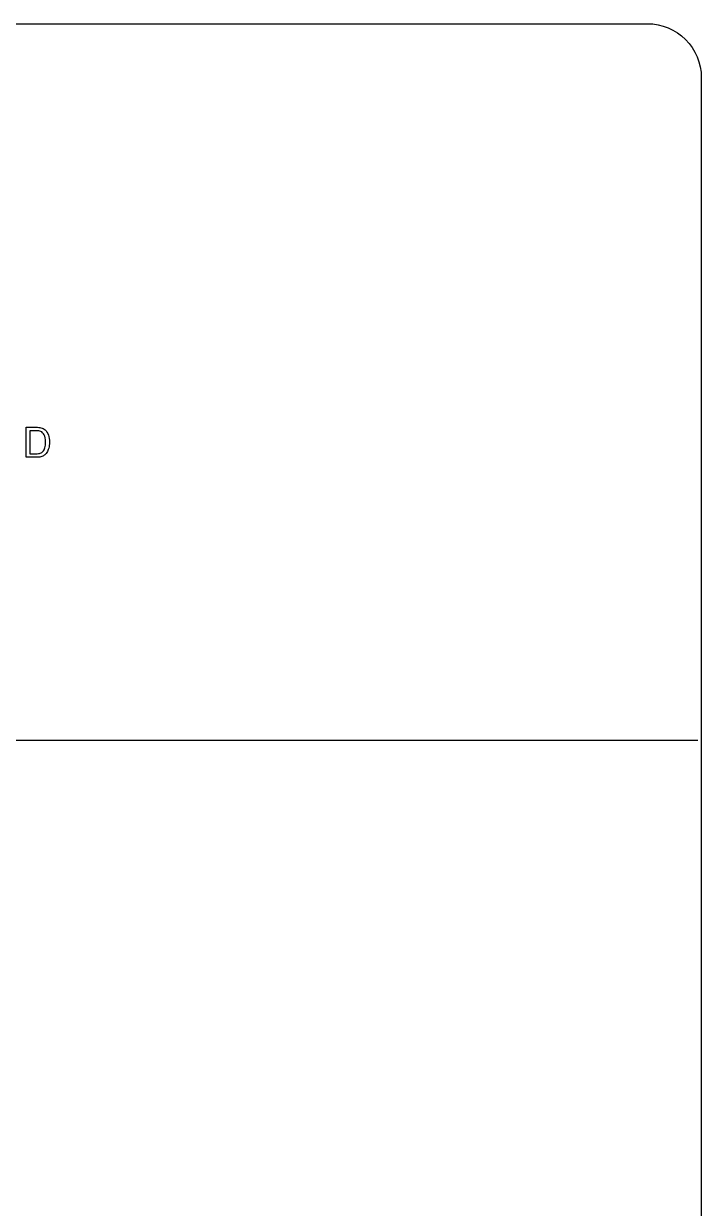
# Model space of a CAD drawing. Header units: millimetres. Extents: x 6 to 426, y 5 to 274.
# Drawn here: x 388.5 to 426.3, y 207.8 to 273.9 of the extents above; entities that cross this region are included whole.
import ezdxf

# ---------------------------------------------------------------- set-up
doc = ezdxf.new("R2010")
doc.units = ezdxf.units.MM
doc.layers.get('0').update_dxf_attribs({"linetype": 'CONTINUOUS'})

msp = doc.modelspace()

# ---------------------------------------------------------------- linework, layer by layer
at = {"color": 7}
for points in [[(355.299989, 273.899996), (423.299998, 273.899996)], [(426.299998, 270.899996), (426.299998, 8.499976)], [(388.653576, 249.696124), (388.653576, 251.37142), (389.192235, 251.37142)], [(389.18904, 251.173722), (388.860498, 251.173722), (388.860498, 249.893824)], [(389.217837, 249.696116), (388.653576, 249.696124)], [(388.860498, 249.893824), (389.194364, 249.893824)], [(352.3, 233.89999), (426.11324, 233.89999)]]:
    msp.add_lwpolyline(points, dxfattribs=at)
for points in [[(423.299998, 273.899996), (424.095648, 273.899996), (424.858709, 273.583925), (425.421318, 273.021316)], [(425.421318, 273.021316), (425.983928, 272.458707), (426.299998, 271.695645), (426.299998, 270.899996)], [(389.192235, 251.37142), (389.31384, 251.37142), (389.406641, 251.363418), (389.470638, 251.347414)], [(389.470638, 251.347414), (389.560237, 251.325321), (389.63668, 251.285324), (389.699967, 251.227423)], [(389.456772, 251.139439), (389.401309, 251.162294), (389.312065, 251.173722), (389.18904, 251.173722)], [(389.651981, 250.949739), (389.598648, 251.044207), (389.533578, 251.107441), (389.456772, 251.139439)], [(389.733046, 250.546342), (389.733046, 250.721567), (389.706025, 250.856032), (389.651981, 250.949739)], [(389.699967, 251.227423), (389.782452, 251.152763), (389.843965, 251.057152), (389.884505, 250.94059)], [(389.884505, 250.94059), (389.925755, 250.824789), (389.94638, 250.692228), (389.94638, 250.542907)], [(389.436495, 249.924678), (389.495522, 249.945248), (389.542459, 249.974199), (389.577305, 250.011529)], [(389.577305, 250.011529), (389.626364, 250.064096), (389.664404, 250.134566), (389.691426, 250.222939)], [(389.798093, 249.960097), (389.754728, 249.896102), (389.707089, 249.845439), (389.655176, 249.808109)], [(389.691426, 250.222939), (389.719173, 250.312076), (389.733046, 250.419877), (389.733046, 250.546342)], [(389.90476, 250.204649), (389.877028, 250.106371), (389.841472, 250.024854), (389.798093, 249.960097)], [(389.94638, 250.542907), (389.94638, 250.41568), (389.932506, 250.302927), (389.90476, 250.204649)], [(389.194364, 249.893824), (389.297482, 249.893824), (389.378192, 249.904109), (389.436495, 249.924678)], [(389.468509, 249.724686), (389.395978, 249.705639), (389.31242, 249.696116), (389.217837, 249.696116)], [(389.655176, 249.808109), (389.603972, 249.77154), (389.541749, 249.743732), (389.468509, 249.724686)]]:
    msp.add_open_spline(points, degree=3, dxfattribs=at)

doc.saveas('drawing.dxf')
